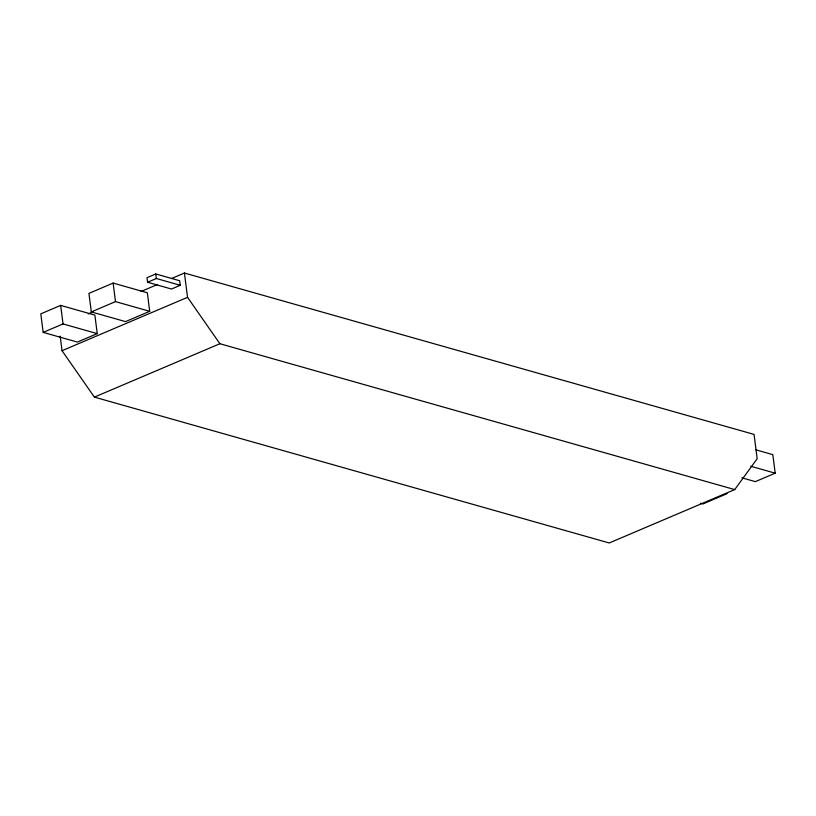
<?xml version="1.0" encoding="UTF-8"?>
<svg xmlns="http://www.w3.org/2000/svg" width="816" height="816" viewBox="0 0 816 816"><rect width="100%" height="100%" fill="white"/><g stroke="black" fill="none" stroke-linecap="round" stroke-linejoin="round"><path stroke-width="1.22" d="M60.17 336.131L62.036 350.707L94.391 397.117L609.226 542.977L734.726 489.59L757.177 458.704L754.066 434.408L184.416 273.023L171.523 278.511M60.659 305.398L40.8 313.844L43.177 332.387L77.387 342.077L97.247 333.632L94.87 315.088L60.659 305.398L63.036 323.942L97.247 333.632M113.128 283.081L88.934 293.372L91.3 311.916L125.511 321.606L149.705 311.314L147.329 292.771L113.128 283.081L115.495 301.614L149.705 311.314M155.774 273.962L146.992 277.705L147.574 282.244L171.472 289.017L180.265 285.284L179.683 280.735L155.774 273.962L156.356 278.511L180.265 285.284M147.574 282.244L156.356 278.511M43.177 332.387L63.036 323.942M91.3 311.916L115.495 301.614M88.24 313.936L92.932 311.947M141.025 291.485L157.447 284.498M62.036 350.707L187.537 297.32L184.416 273.023M94.391 397.117L219.892 343.73L734.726 489.59M727.066 493.66L702.872 503.951L700.434 503.258M755.718 449.8L772.823 454.645L775.2 473.178L755.341 481.634L741.897 477.829M750.761 466.262L775.2 473.178M187.537 297.32L219.892 343.73"/></g></svg>
